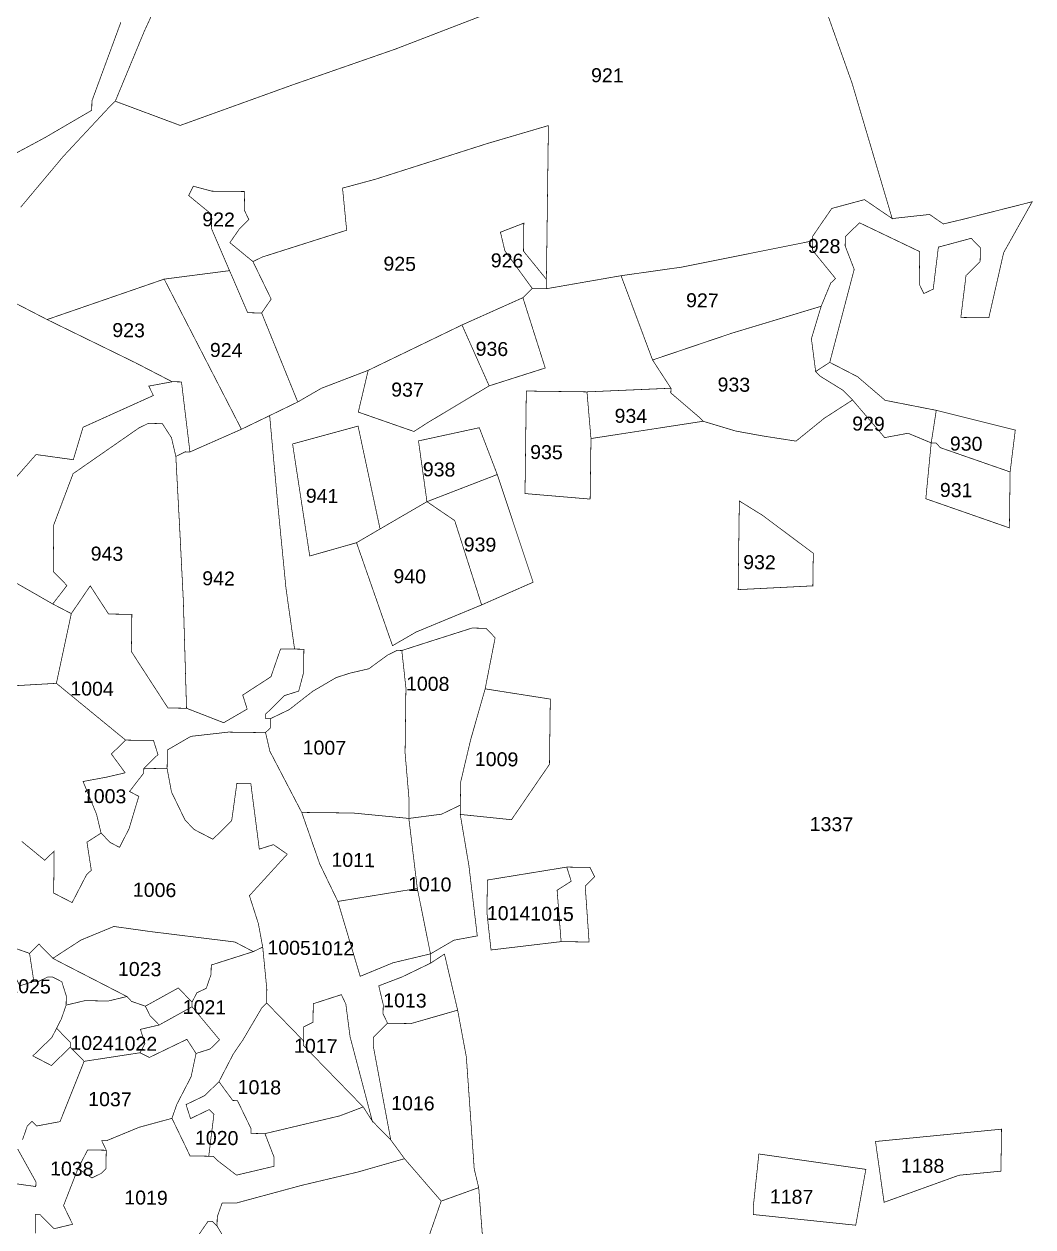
# Model space of a CAD drawing. Header units: metres. Extents: x 259278 to 277237, y 2171369 to 2185379.
# Drawn here: x 269027 to 269885, y 2173847 to 2174870 of the extents above; entities that cross this region are included whole.
import ezdxf

# ---------------------------------------------------------------- set-up
doc = ezdxf.new("R2010")
doc.units = ezdxf.units.M
doc.header["$MEASUREMENT"] = 0
doc.layers.add('SURVEY NO.', color=7, linetype='Continuous')
doc.layers.add('SURVEY PLOT BOUNDARY', color=35, linetype='Continuous')
doc.styles.add('PDF Arial', font='arial.ttf')

msp = doc.modelspace()

# ---------------------------------------------------------------- linework, layer by layer
at = {"layer": 'SURVEY PLOT BOUNDARY', "lineweight": 18, "const_width": 0.595}
for points in [[(269104.6, 2174804.5), (269129.1, 2174863.6), (269145.4, 2174899.1), (269169.7, 2174934.5), (269181.5, 2174926.4), (269204.9, 2174898.3), (269244.9, 2174921.6), (269260.8, 2174925.4), (269260.7, 2174921.4), (269276.7, 2174929.1), (269340.4, 2174948.1), (269372.2, 2174955.6), (269479.6, 2174986), (269478.5, 2174898.7), (269422.7, 2174879.6), (269343, 2174848.9), (269255.4, 2174818.4), (269159.8, 2174783.9)], [(269399.5, 2174614.2), (269319.7, 2174575.6), (269279.8, 2174560.3), (269259.8, 2174548.7), (269229.1, 2174624.4), (269237.2, 2174636.2), (269221.7, 2174668.1), (269229.7, 2174672), (269301.4, 2174694.8), (269297.9, 2174730.6), (269325.7, 2174738.1), (269421.3, 2174768.6), (269473, 2174783.8), (269471.3, 2174653), (269451.8, 2174677), (269452.1, 2174700.8), (269432.2, 2174693.1), (269436, 2174677.2), (269459.3, 2174645.2), (269451.3, 2174637.4)], [(269229.1, 2174624.4), (269217.2, 2174624.6), (269201.8, 2174660.4), (269186.4, 2174696.3), (269186.6, 2174708.2), (269167, 2174724.3), (269171, 2174732.2), (269186.8, 2174728), (269214.6, 2174727.7), (269214.4, 2174711.8), (269218.2, 2174703.8), (269210.2, 2174696), (269202.1, 2174684.2), (269221.7, 2174668.1), (269237.2, 2174636.2)], [(269765.4, 2174704.7), (269797.2, 2174708.2), (269808.9, 2174700.1), (269824.9, 2174703.9), (269884.5, 2174719), (269860.2, 2174675.7), (269847.6, 2174620.3), (269823.8, 2174620.6), (269828.2, 2174656.3), (269840.2, 2174668), (269840.4, 2174679.9), (269832.6, 2174687.9), (269804.7, 2174680.4), (269800.3, 2174644.7), (269792.3, 2174640.9), (269788.5, 2174648.8), (269788.6, 2174660.7), (269788.8, 2174676.6), (269737.6, 2174701.1), (269725.5, 2174689.3), (269725.4, 2174681.4), (269733.1, 2174661.5), (269712.3, 2174582.4), (269700.3, 2174574.6), (269696.7, 2174602.5), (269705, 2174630.1), (269713.1, 2174649.8), (269717.2, 2174653.7), (269697.6, 2174677.8), (269697.7, 2174685.7), (269697.8, 2174689.7), (269714, 2174713.3), (269741.8, 2174720.8)], [(269471.3, 2174653), (269471.2, 2174645), (269467.3, 2174645.1), (269459.3, 2174645.2), (269436, 2174677.2), (269432.2, 2174693.1), (269452.1, 2174700.8), (269451.8, 2174677)], [(269705, 2174630.1), (269629.3, 2174607.3), (269561.6, 2174584.4), (269534.8, 2174656.1), (269586.4, 2174663.4), (269697.7, 2174685.7), (269697.6, 2174677.8), (269717.2, 2174653.7), (269713.1, 2174649.8)], [(269211.9, 2174525.5), (269168.1, 2174506.2), (269160.9, 2174565.8), (269153, 2174565.9), (269121.5, 2174582.2), (269046.6, 2174618.8), (269146.2, 2174653.2)], [(269259.8, 2174548.7), (269235.9, 2174537.1), (269211.9, 2174525.5), (269146.2, 2174653.2), (269201.8, 2174660.4), (269217.2, 2174624.6), (269229.1, 2174624.4)], [(269046.6, 2174618.8), (269121.5, 2174582.2), (269153, 2174565.9), (269133.1, 2174562.2), (269137, 2174554.2), (269077.2, 2174527.2), (269068.9, 2174499.6), (269037.2, 2174504), (269013.1, 2174476.5), (269009.2, 2174484.5), (268985.4, 2174484.8), (268981.6, 2174496.8), (268974.4, 2174548.4), (268946.7, 2174552.7), (268918.9, 2174553.1), (268943.2, 2174588.5), (268947.7, 2174636), (268983.6, 2174651.4)], [(269422.6, 2174562.4), (269399.5, 2174614.2), (269451.3, 2174637.4), (269470.3, 2174577.6)], [(269700.3, 2174574.6), (269704.2, 2174570.6), (269723.8, 2174558.5), (269731.7, 2174550.4), (269707.7, 2174534.9), (269683.6, 2174515.4), (269655.9, 2174519.7), (269632.2, 2174524), (269604.6, 2174532.3), (269600.6, 2174536.3), (269577.1, 2174556.4), (269577.2, 2174560.4), (269561.6, 2174584.4), (269629.3, 2174607.3), (269705, 2174630.1), (269696.7, 2174602.5)], [(269319.7, 2174575.6), (269399.5, 2174614.2), (269422.6, 2174562.4), (269370.6, 2174531.3), (269358.6, 2174523.6), (269311.3, 2174540.1)], [(269731.7, 2174550.4), (269723.8, 2174558.5), (269704.2, 2174570.6), (269700.3, 2174574.6), (269712.3, 2174582.4), (269735.9, 2174570.2), (269759.4, 2174550.1), (269802.9, 2174541.6), (269798.6, 2174513.9), (269778.9, 2174522.1), (269759, 2174518.4)], [(269509.2, 2174517.6), (269508.5, 2174466.1), (269453.1, 2174470.8), (269454.2, 2174558), (269505.8, 2174557.3)], [(269577.2, 2174560.4), (269577.1, 2174556.4), (269600.6, 2174536.3), (269604.6, 2174532.3), (269509.2, 2174517.6), (269505.8, 2174557.3)], [(269865.7, 2174489.2), (269806.5, 2174509.8), (269802.6, 2174513.8), (269798.6, 2174513.9), (269802.9, 2174541.6), (269870.1, 2174524.8)], [(269156.1, 2174502.4), (269159.3, 2174442.9), (269162.5, 2174379.4), (269165.2, 2174288.2), (269149.4, 2174288.4), (269118.3, 2174336.4), (269118.7, 2174368.1), (269098.9, 2174368.3), (269083.3, 2174392.3), (269067.2, 2174368.7), (269051.4, 2174376.9), (269063.5, 2174392.6), (269051.8, 2174404.6), (269052.3, 2174444.3), (269068.7, 2174487.7), (269124.7, 2174526.6), (269132.7, 2174530.5), (269144.6, 2174530.3), (269152.4, 2174518.3)], [(269257.1, 2174338.5), (269245.2, 2174338.7), (269237, 2174315), (269225, 2174307.2), (269213, 2174299.4), (269216.8, 2174287.5), (269196.8, 2174275.9), (269165.2, 2174288.2), (269162.5, 2174379.4), (269159.3, 2174442.9), (269156.1, 2174502.4), (269164.1, 2174506.3), (269168.1, 2174506.2), (269211.9, 2174525.5), (269235.9, 2174537.1), (269242.8, 2174461.6), (269249.8, 2174390.2)], [(269329.8, 2174440.7), (269309.8, 2174429), (269270, 2174417.7), (269255.4, 2174513), (269311.1, 2174528.2)], [(269460, 2174395.4), (269429.5, 2174487), (269414.2, 2174526.8), (269362.5, 2174515.6), (269369.7, 2174463.9), (269329.8, 2174440.7), (269311.1, 2174528.2), (269255.4, 2174513), (269270, 2174417.7), (269309.8, 2174429), (269340.4, 2174341.4), (269360.4, 2174353), (269416.2, 2174376.1)], [(269429.5, 2174487), (269369.7, 2174463.9), (269362.5, 2174515.6), (269414.2, 2174526.8)], [(269865.7, 2174489.2), (269865.1, 2174441.6), (269794, 2174466.4), (269798.6, 2174513.9), (269802.6, 2174513.8), (269806.5, 2174509.8)], [(269369.7, 2174463.9), (269429.5, 2174487), (269460, 2174395.4), (269416.2, 2174376.1), (269393.3, 2174447.8)], [(269309.8, 2174429), (269329.8, 2174440.7), (269369.7, 2174463.9), (269393.3, 2174447.8), (269416.2, 2174376.1), (269360.4, 2174353), (269340.4, 2174341.4)], [(269635.4, 2174464.5), (269655.1, 2174452.3), (269698.3, 2174420), (269697.9, 2174392.3), (269634.4, 2174389.1)], [(269655.1, 2174452.3), (269635.4, 2174464.5), (269634.4, 2174389.1), (269697.9, 2174392.3), (269698.3, 2174420)], [(269051.4, 2174376.9), (269067.2, 2174368.7), (269054.5, 2174309.4), (268999, 2174306.2), (268998.8, 2174294.3), (268994.7, 2174286.4), (268978.9, 2174290.6), (268955.2, 2174298.8), (268947.3, 2174298.9), (268931.5, 2174299.1), (268943.8, 2174330.7), (268936, 2174346.7), (268932.2, 2174354.6), (268932.3, 2174366.5), (268944.1, 2174354.5), (268964, 2174362.2), (268964.1, 2174366.1), (268964.2, 2174374.1), (268972.3, 2174393.8), (268992.2, 2174393.5), (268992.4, 2174409.4), (269016.2, 2174413), (269016, 2174397.2)], [(269165.2, 2174288.2), (269196.8, 2174275.9), (269216.8, 2174287.5), (269213, 2174299.4), (269225, 2174307.2), (269237, 2174315), (269245.2, 2174338.7), (269257.1, 2174338.5), (269265, 2174338.4), (269264.8, 2174318.6), (269260.6, 2174302.8), (269248.6, 2174299), (269232.6, 2174283.3), (269232.5, 2174279.4), (269236.5, 2174279.3), (269236.4, 2174271.4), (269232.4, 2174267.5), (269228.4, 2174267.5), (269200.7, 2174267.9), (269168.9, 2174264.3), (269148.9, 2174252.7), (269148.7, 2174236.8), (269128.9, 2174237.1), (269140.9, 2174248.8), (269137.1, 2174260.8), (269113.4, 2174261.1), (269054.5, 2174309.4), (269067.2, 2174368.7), (269083.3, 2174392.3), (269098.9, 2174368.3), (269118.7, 2174368.1), (269118.3, 2174336.4), (269149.4, 2174288.4)], [(269419.2, 2174304.7), (269406.8, 2174261.2), (269398.4, 2174225.6), (269398.1, 2174205.8), (269382.1, 2174198.1), (269354.3, 2174194.5), (269354.5, 2174210.4), (269351.1, 2174250.1), (269351.8, 2174305.6), (269348.3, 2174337.3), (269372.2, 2174345), (269408, 2174356.4), (269419.9, 2174356.2), (269427.7, 2174348.2)], [(269354.3, 2174194.5), (269306.8, 2174199.1), (269263.2, 2174199.6), (269236.1, 2174251.6), (269232.4, 2174267.5), (269236.4, 2174271.4), (269236.5, 2174279.3), (269252.5, 2174287), (269272.5, 2174302.6), (269292.5, 2174314.3), (269304.4, 2174318.1), (269320.3, 2174321.8), (269336.3, 2174333.5), (269344.3, 2174337.4), (269348.3, 2174337.3), (269351.8, 2174305.6), (269351.1, 2174250.1), (269354.5, 2174210.4)], [(269398.1, 2174205.8), (269398.4, 2174225.6), (269406.8, 2174261.2), (269419.2, 2174304.7), (269474.6, 2174296), (269473.9, 2174240.5), (269441.6, 2174193.4), (269398, 2174197.9)], [(269230, 2174085.1), (269226.3, 2174105), (269218.7, 2174128.8), (269250.9, 2174164.1), (269239.1, 2174172.2), (269227.1, 2174168.4), (269219.9, 2174224), (269208, 2174224.2), (269203.6, 2174192.5), (269187.6, 2174176.8), (269171.8, 2174185), (269164, 2174193), (269152.4, 2174217), (269148.7, 2174236.8), (269148.9, 2174252.7), (269168.9, 2174264.3), (269200.7, 2174267.9), (269228.4, 2174267.5), (269232.4, 2174267.5), (269236.1, 2174251.6), (269263.2, 2174199.6), (269278.5, 2174155.8), (269293.9, 2174123.9), (269312.9, 2174060.2), (269340.8, 2174071.7), (269372.7, 2174079.3), (269372.6, 2174071.3), (269348.6, 2174059.7), (269328.7, 2174052.1), (269332.5, 2174036.2), (269332.4, 2174028.2), (269336.2, 2174020.3), (269324.2, 2174008.5), (269324.1, 2174000.6), (269338.9, 2173921.1), (269323.2, 2173937.1), (269304.3, 2174008.8), (269300.7, 2174036.6), (269296.9, 2174044.6), (269273, 2174036.9), (269272.8, 2174021.1), (269264.8, 2174017.2), (269264.7, 2174005.3), (269233.4, 2174037.5), (269233.5, 2174049.3)], [(269092.5, 2174182), (269088.7, 2174198), (269077.2, 2174225.9), (269097.1, 2174229.6), (269113, 2174233.3), (269101.3, 2174249.3), (269113.4, 2174261.1), (269137.1, 2174260.8), (269140.9, 2174248.8), (269128.9, 2174237.1), (269128.8, 2174233.1), (269116.7, 2174217.4), (269124.6, 2174213.3), (269116.3, 2174185.7), (269108.2, 2174169.9), (269100.3, 2174174)], [(269398, 2174197.9), (269405.4, 2174154.2), (269412.5, 2174094.6), (269392.6, 2174090.9), (269372.7, 2174079.3), (269361.5, 2174134.9), (269354.3, 2174194.5), (269382.1, 2174198.1), (269398.1, 2174205.8)], [(269354.3, 2174194.5), (269361.5, 2174134.9), (269293.9, 2174123.9), (269278.5, 2174155.8), (269263.2, 2174199.6), (269306.8, 2174199.1)], [(269483.8, 2174089.7), (269424.2, 2174082.6), (269420.7, 2174114.3), (269421.1, 2174142.1), (269488.6, 2174153.1), (269492.4, 2174141.1), (269480.4, 2174133.4)], [(269420.7, 2174114.3), (269424.2, 2174082.6), (269483.8, 2174089.7), (269507.6, 2174089.4), (269504.3, 2174137), (269512.3, 2174144.9), (269508.4, 2174152.8), (269488.6, 2174153.1), (269421.1, 2174142.1)], [(269507.6, 2174089.4), (269483.8, 2174089.7), (269480.4, 2174133.4), (269492.4, 2174141.1), (269488.6, 2174153.1), (269508.4, 2174152.8), (269512.3, 2174144.9), (269504.3, 2174137)], [(269372.7, 2174079.3), (269340.8, 2174071.7), (269312.9, 2174060.2), (269293.9, 2174123.9), (269361.5, 2174134.9)], [(269222, 2174081.2), (269186.2, 2174069.8), (269186.1, 2174061.9), (269182, 2174050), (269174, 2174046.2), (269169.9, 2174038.3), (269158.2, 2174050.3), (269130.2, 2174034.8), (269118.4, 2174038.9), (269114.5, 2174043), (269090.8, 2174055.2), (269059.3, 2174071.4), (269051.5, 2174075.5), (269075.5, 2174091.1), (269103.4, 2174102.6), (269135, 2174098.2), (269206.3, 2174089.4)], [(269031.7, 2174079.7), (269035.3, 2174055.9), (269023.4, 2174052.1), (269015.7, 2174068), (269015.7, 2174072), (269019.9, 2174083.9)], [(269051.5, 2174075.5), (269059.3, 2174071.4), (269090.8, 2174055.2), (269114.5, 2174043), (269098.6, 2174039.2), (269078.7, 2174039.5), (269062.8, 2174035.7), (269062.9, 2174043.6), (269059.1, 2174055.6), (269051.3, 2174059.6), (269047.3, 2174059.7), (269039.3, 2174055.8), (269035.3, 2174055.9), (269031.7, 2174079.7), (269039.7, 2174087.6)], [(269192.8, 2173970.6), (269188.8, 2173966.7), (269180.8, 2173958.8), (269164.8, 2173951.1), (269168.6, 2173939.2), (269184.6, 2173946.9), (269188.5, 2173942.9), (269184.1, 2173907.2), (269168.2, 2173907.4), (269164.4, 2173915.4), (269152.8, 2173939.4), (269156.9, 2173951.2), (269169.1, 2173974.8), (269173.3, 2173994.6), (269185.3, 2173998.4), (269193.3, 2174006.2), (269169.9, 2174034.3), (269169.9, 2174038.3), (269174, 2174046.2), (269182, 2174050), (269186.1, 2174061.9), (269186.2, 2174069.8), (269222, 2174081.2), (269230, 2174085.1), (269233.5, 2174049.3), (269233.4, 2174037.5), (269229.3, 2174033.5), (269213.1, 2174006), (269205, 2173994.2)], [(269336.2, 2174020.3), (269332.4, 2174028.2), (269332.5, 2174036.2), (269328.7, 2174052.1), (269348.6, 2174059.7), (269372.6, 2174071.3), (269384.6, 2174079.1), (269395.8, 2174031.4), (269356, 2174020)], [(269169.9, 2174034.3), (269141.9, 2174018.8), (269134.1, 2174026.8), (269130.2, 2174034.8), (269158.2, 2174050.3), (269169.9, 2174038.3)], [(269130.2, 2174034.8), (269134.1, 2174026.8), (269141.9, 2174018.8), (269126, 2174015.1), (269129.8, 2174003.1), (269125.7, 2173995.2), (269078.1, 2173987.9), (269070.3, 2173996), (269066.3, 2174000), (269066.4, 2174003.9), (269054.7, 2174016), (269058.7, 2174023.9), (269062.8, 2174035.7), (269078.7, 2174039.5), (269098.6, 2174039.2), (269114.5, 2174043), (269118.4, 2174038.9)], [(269323.2, 2173937.1), (269315.5, 2173949.1), (269264.6, 2174001.4), (269264.7, 2174005.3), (269264.8, 2174017.2), (269272.8, 2174021.1), (269273, 2174036.9), (269296.9, 2174044.6), (269300.7, 2174036.6), (269304.3, 2174008.8)], [(269173.3, 2173994.6), (269165.5, 2174006.6), (269133.6, 2173991.2), (269125.7, 2173995.2), (269129.8, 2174003.1), (269126, 2174015.1), (269141.9, 2174018.8), (269169.9, 2174034.3), (269193.3, 2174006.2), (269185.3, 2173998.4)], [(269264.7, 2174005.3), (269264.6, 2174001.4), (269315.5, 2173949.1), (269295.5, 2173941.5), (269231.9, 2173926.4), (269220, 2173926.6), (269220.1, 2173930.6), (269208.5, 2173954.5), (269204.5, 2173954.6), (269192.8, 2173970.6), (269205, 2173994.2), (269213.1, 2174006), (269229.3, 2174033.5), (269233.4, 2174037.5)], [(269338.9, 2173921.1), (269324.1, 2174000.6), (269324.2, 2174008.5), (269336.2, 2174020.3), (269356, 2174020), (269395.8, 2174031.4), (269403.2, 2173991.6), (269409.9, 2173896.4), (269413.7, 2173880.5), (269381.8, 2173869), (269350.6, 2173905.1)], [(269066.3, 2174000), (269050.3, 2173984.3), (269034.5, 2173992.5), (269038.5, 2173996.4), (269050.6, 2174008.1), (269054.7, 2174016), (269066.4, 2174003.9)], [(269184.1, 2173907.2), (269188.5, 2173942.9), (269184.6, 2173946.9), (269168.6, 2173939.2), (269164.8, 2173951.1), (269180.8, 2173958.8), (269188.8, 2173966.7), (269192.8, 2173970.6), (269204.5, 2173954.6), (269208.5, 2173954.5), (269220.1, 2173930.6), (269220, 2173926.6), (269231.9, 2173926.4), (269239.6, 2173906.5), (269239.5, 2173898.6), (269207.7, 2173891.1), (269192, 2173903.2), (269188, 2173907.2)], [(269751.2, 2173919.7), (269858.4, 2173930.2), (269857.9, 2173894.5), (269822.2, 2173891), (269758.5, 2173868)], [(269751.2, 2173919.7), (269758.5, 2173868), (269822.2, 2173891), (269857.9, 2173894.5), (269858.4, 2173930.2)], [(269096.9, 2173912.3), (269096.7, 2173896.5), (269092.7, 2173892.6), (269084.7, 2173888.7), (269072.9, 2173896.8), (269081.1, 2173912.5)], [(269647.3, 2173857.6), (269647.4, 2173865.5), (269652, 2173909.1), (269743, 2173896), (269734.4, 2173848.5)], [(269743, 2173896), (269652, 2173909.1), (269647.4, 2173865.5), (269647.3, 2173857.6), (269734.4, 2173848.5)], [(269381.8, 2173869), (269365.3, 2173821.6), (269369.2, 2173813.6), (269364.9, 2173785.9), (269352.8, 2173770.2), (269329.3, 2173790.3), (269321.3, 2173786.5), (269316.8, 2173746.9), (269324.6, 2173738.9), (269308.4, 2173711.3), (269304.3, 2173703.4), (269268.7, 2173707.9), (269260.9, 2173719.9), (269253.3, 2173743.7), (269234, 2173779.7), (269214.6, 2173811.7), (269210.6, 2173815.7), (269191.2, 2173847.7), (269191.3, 2173855.6), (269195.5, 2173867.4), (269207.3, 2173867.3), (269263.1, 2173882.4), (269310.8, 2173893.7), (269350.6, 2173905.1)], [(269359.9, 2173706.7), (269308.4, 2173711.3), (269324.6, 2173738.9), (269316.8, 2173746.9), (269321.3, 2173786.5), (269329.3, 2173790.3), (269352.8, 2173770.2), (269364.9, 2173785.9), (269369.2, 2173813.6), (269365.3, 2173821.6), (269381.8, 2173869), (269413.7, 2173880.5), (269420.5, 2173793.1), (269388.7, 2173785.6), (269356.5, 2173750.3)], [(269191.2, 2173847.7), (269210.6, 2173815.7), (269214.6, 2173811.7), (269194.5, 2173792.1), (269182.9, 2173816), (269175.2, 2173832), (269175.3, 2173839.9), (269183.4, 2173851.7), (269187.3, 2173851.7)]]:
    msp.add_lwpolyline(points, close=True, dxfattribs=at)
for points in [[(269109.4, 2174871.8), (269084.7, 2174804.7), (269084.6, 2174796.8), (269044.7, 2174773.5), (269008.8, 2174754.2), (268977.1, 2174762.5), (268930.6, 2174838.5), (268960, 2174965)], [(269681.5, 2174959.5), (269731.2, 2174820.1), (269765.4, 2174704.7), (269741.8, 2174720.8), (269714, 2174713.3), (269697.8, 2174689.7), (269697.7, 2174685.7), (269586.4, 2174663.4), (269534.8, 2174656.1), (269471.2, 2174645), (269471.3, 2174653), (269473, 2174783.8), (269421.3, 2174768.6), (269325.7, 2174738.1), (269297.9, 2174730.6), (269301.4, 2174694.8), (269229.7, 2174672), (269221.7, 2174668.1), (269202.1, 2174684.2), (269210.2, 2174696), (269218.2, 2174703.8), (269214.4, 2174711.8), (269214.6, 2174727.7), (269186.8, 2174728), (269171, 2174732.2), (269167, 2174724.3), (269186.6, 2174708.2), (269186.4, 2174696.3), (269201.8, 2174660.4), (269146.2, 2174653.2), (269046.6, 2174618.8), (268983.6, 2174651.4)], [(269420.5, 2173793.1), (269413.7, 2173880.5), (269409.9, 2173896.4), (269403.2, 2173991.6), (269395.8, 2174031.4), (269384.6, 2174079.1), (269372.6, 2174071.3), (269372.7, 2174079.3), (269392.6, 2174090.9), (269412.5, 2174094.6), (269405.4, 2174154.2), (269398, 2174197.9), (269441.6, 2174193.4), (269473.9, 2174240.5), (269474.6, 2174296), (269419.2, 2174304.7), (269427.7, 2174348.2), (269419.9, 2174356.2), (269408, 2174356.4), (269372.2, 2174345), (269348.3, 2174337.3), (269344.3, 2174337.4), (269336.3, 2174333.5), (269320.3, 2174321.8), (269304.4, 2174318.1), (269292.5, 2174314.3), (269272.5, 2174302.6), (269252.5, 2174287), (269236.5, 2174279.3), (269232.5, 2174279.4), (269232.6, 2174283.3), (269248.6, 2174299), (269260.6, 2174302.8), (269264.8, 2174318.6), (269265, 2174338.4), (269257.1, 2174338.5), (269249.8, 2174390.2), (269242.8, 2174461.6), (269235.9, 2174537.1), (269259.8, 2174548.7), (269279.8, 2174560.3), (269319.7, 2174575.6), (269311.3, 2174540.1), (269358.6, 2174523.6), (269370.6, 2174531.3), (269422.6, 2174562.4), (269470.3, 2174577.6), (269451.3, 2174637.4), (269459.3, 2174645.2), (269467.3, 2174645.1), (269471.2, 2174645), (269534.8, 2174656.1), (269561.6, 2174584.4), (269577.2, 2174560.4), (269505.8, 2174557.3), (269454.2, 2174558), (269453.1, 2174470.8), (269508.5, 2174466.1), (269509.2, 2174517.6), (269604.6, 2174532.3), (269632.2, 2174524), (269655.9, 2174519.7), (269683.6, 2174515.4), (269707.7, 2174534.9), (269731.7, 2174550.4), (269759, 2174518.4), (269778.9, 2174522.1), (269798.6, 2174513.9), (269794, 2174466.4), (269865.1, 2174441.6), (269865.7, 2174489.2), (269870.1, 2174524.8), (269802.9, 2174541.6), (269759.4, 2174550.1), (269735.9, 2174570.2), (269712.3, 2174582.4), (269733.1, 2174661.5), (269725.4, 2174681.4), (269725.5, 2174689.3), (269737.6, 2174701.1), (269788.8, 2174676.6), (269788.6, 2174660.7), (269788.5, 2174648.8), (269792.3, 2174640.9), (269800.3, 2174644.7), (269804.7, 2174680.4), (269832.6, 2174687.9), (269840.4, 2174679.9), (269840.2, 2174668), (269828.2, 2174656.3), (269823.8, 2174620.6), (269847.6, 2174620.3), (269860.2, 2174675.7), (269884.5, 2174719), (269824.9, 2174703.9), (269808.9, 2174700.1), (269797.2, 2174708.2), (269765.4, 2174704.7), (269731.2, 2174820.1), (269681.5, 2174959.5)], [(269145.4, 2174899.1), (269129.1, 2174863.6), (269104.6, 2174804.5), (269100.5, 2174800.6), (269060.3, 2174757.5), (269024.1, 2174714.3)], [(269024.1, 2174714.3), (269060.3, 2174757.5), (269100.5, 2174800.6), (269104.6, 2174804.5), (269159.8, 2174783.9), (269255.4, 2174818.4), (269343, 2174848.9), (269422.7, 2174879.6)], [(269008.8, 2174754.2), (269044.7, 2174773.5), (269084.6, 2174796.8), (269084.7, 2174804.7), (269109.4, 2174871.8)], [(269013.1, 2174476.5), (269037.2, 2174504), (269068.9, 2174499.6), (269077.2, 2174527.2), (269137, 2174554.2), (269133.1, 2174562.2), (269153, 2174565.9), (269160.9, 2174565.8), (269168.1, 2174506.2), (269164.1, 2174506.3), (269156.1, 2174502.4), (269152.4, 2174518.3), (269144.6, 2174530.3), (269132.7, 2174530.5), (269124.7, 2174526.6), (269068.7, 2174487.7), (269052.3, 2174444.3), (269051.8, 2174404.6), (269063.5, 2174392.6), (269051.4, 2174376.9), (269016, 2174397.2)], [(268999, 2174306.2), (269054.5, 2174309.4), (269113.4, 2174261.1), (269101.3, 2174249.3), (269113, 2174233.3), (269097.1, 2174229.6), (269077.2, 2174225.9), (269088.7, 2174198), (269092.5, 2174182), (269080.5, 2174174.3), (269084.2, 2174150.4), (269080.1, 2174146.5), (269067.9, 2174122.9), (269052.2, 2174131), (269052.6, 2174166.7), (269044.6, 2174158.9), (269025, 2174175)], [(269025, 2174175), (269044.6, 2174158.9), (269052.6, 2174166.7), (269052.2, 2174131), (269067.9, 2174122.9), (269080.1, 2174146.5), (269084.2, 2174150.4), (269080.5, 2174174.3), (269092.5, 2174182), (269100.3, 2174174), (269108.2, 2174169.9), (269116.3, 2174185.7), (269124.6, 2174213.3), (269116.7, 2174217.4), (269128.8, 2174233.1), (269128.9, 2174237.1), (269148.7, 2174236.8), (269152.4, 2174217), (269164, 2174193), (269171.8, 2174185), (269187.6, 2174176.8), (269203.6, 2174192.5), (269208, 2174224.2), (269219.9, 2174224), (269227.1, 2174168.4), (269239.1, 2174172.2), (269250.9, 2174164.1), (269218.7, 2174128.8), (269226.3, 2174105), (269230, 2174085.1), (269222, 2174081.2), (269206.3, 2174089.4), (269135, 2174098.2), (269103.4, 2174102.6), (269075.5, 2174091.1), (269051.5, 2174075.5), (269039.7, 2174087.6), (269031.7, 2174079.7), (269019.9, 2174083.9)], [(269023.4, 2174052.1), (269035.3, 2174055.9), (269039.3, 2174055.8), (269047.3, 2174059.7), (269051.3, 2174059.6), (269059.1, 2174055.6), (269062.9, 2174043.6), (269062.8, 2174035.7), (269058.7, 2174023.9), (269054.7, 2174016), (269050.6, 2174008.1), (269038.5, 2173996.4), (269034.5, 2173992.5), (269050.3, 2173984.3), (269066.3, 2174000), (269070.3, 2173996), (269078.1, 2173987.9), (269057.6, 2173936.6), (269037.7, 2173932.9), (269033.8, 2173936.9), (269029.8, 2173933), (269025.7, 2173921.2)], [(269025.7, 2173921.2), (269029.8, 2173933), (269033.8, 2173936.9), (269037.7, 2173932.9), (269057.6, 2173936.6), (269078.1, 2173987.9), (269125.7, 2173995.2), (269133.6, 2173991.2), (269165.5, 2174006.6), (269173.3, 2173994.6), (269169.1, 2173974.8), (269156.9, 2173951.2), (269152.8, 2173939.4), (269124.9, 2173931.8), (269097, 2173920.3), (269093.1, 2173920.3), (269096.9, 2173912.3), (269081.1, 2173912.5), (269072.9, 2173896.8), (269060.6, 2173865.2), (269068.3, 2173849.3), (269052.4, 2173845.5), (269040.7, 2173857.5), (269036.7, 2173857.6), (269036.7, 2173853.6), (269036.5, 2173841.7)], [(269036.5, 2173841.7), (269036.7, 2173853.6), (269036.7, 2173857.6), (269040.7, 2173857.5), (269052.4, 2173845.5), (269068.3, 2173849.3), (269060.6, 2173865.2), (269072.9, 2173896.8), (269084.7, 2173888.7), (269092.7, 2173892.6), (269096.7, 2173896.5), (269096.9, 2173912.3), (269093.1, 2173920.3), (269097, 2173920.3), (269124.9, 2173931.8), (269152.8, 2173939.4), (269164.4, 2173915.4), (269168.2, 2173907.4), (269184.1, 2173907.2), (269188, 2173907.2), (269192, 2173903.2), (269207.7, 2173891.1), (269239.5, 2173898.6), (269239.6, 2173906.5), (269231.9, 2173926.4), (269295.5, 2173941.5), (269315.5, 2173949.1), (269323.2, 2173937.1), (269338.9, 2173921.1), (269350.6, 2173905.1), (269310.8, 2173893.7), (269263.1, 2173882.4), (269207.3, 2173867.3), (269195.5, 2173867.4), (269191.3, 2173855.6), (269191.2, 2173847.7), (269187.3, 2173851.7), (269183.4, 2173851.7), (269175.3, 2173839.9)], [(269005.4, 2173885.8), (269037, 2173881.4), (269037.1, 2173885.4), (269021.6, 2173913.3)], [(269021.6, 2173913.3), (269037.1, 2173885.4), (269037, 2173881.4), (269005.4, 2173885.8)]]:
    msp.add_lwpolyline(points, dxfattribs=at)

# ---------------------------------------------------------------- texts
at = {"layer": 'SURVEY NO.', "char_height": 11.89, "attachment_point": 7, "rotation": 359.2544, "style": 'PDF Arial'}
for s, insert in [('921', (269509.2, 2174820.6)), ('922', (269178.5, 2174698)), ('928', (269693.6, 2174675.4)), ('926', (269423.9, 2174663.1)), ('925', (269332.6, 2174660.3)), ('927', (269590, 2174629.2)), ('923', (269102, 2174603.8)), ('924', (269185, 2174586.9)), ('936', (269411, 2174587.9)), ('937', (269339.2, 2174553.2)), ('933', (269616.8, 2174557.5)), ('934', (269529.2, 2174530.9)), ('929', (269731.3, 2174524.3)), ('935', (269457.4, 2174500.1)), ('930', (269814.4, 2174507.3)), ('938', (269366.1, 2174485.4)), ('931', (269805.9, 2174467.8)), ('941', (269266.6, 2174462.9)), ('939', (269400.9, 2174421.5)), ('943', (269083.6, 2174413.7)), ('932', (269638.6, 2174406.5)), ('942', (269178.5, 2174392.7)), ('940', (269341.1, 2174394.5)), ('1004', (269066.3, 2174299)), ('1008', (269351.8, 2174303.2)), ('1007', (269263.9, 2174248.8)), ('1009', (269410.4, 2174239)), ('1003', (269077, 2174207.6)), ('1337', (269695.2, 2174183.7)), ('1011', (269288.4, 2174153.3)), ('1010', (269353.5, 2174132.6)), ('1006', (269119.5, 2174127.8)), ('10141015', (269420.6, 2174108)), ('10051012', (269233.9, 2174078.7)), ('1023', (269106.8, 2174060.5)), ('10261025', (268975.8, 2174046.3)), ('1021', (269161.9, 2174028.1)), ('1013', (269332.4, 2174033.8)), ('10241022', (269066.3, 2173997.6)), ('1017', (269256.6, 2173995.1)), ('1018', (269208.6, 2173960)), ('1037', (269081.5, 2173949.8)), ('1016', (269339.2, 2173946.4)), ('1020', (269172.3, 2173916.9)), ('1038', (269049.1, 2173890.7)), ('1188', (269772.7, 2173893.2)), ('1019', (269112.2, 2173866.1)), ('1187', (269661.3, 2173866.9))]:
    msp.add_mtext(s, dxfattribs=dict(at, insert=insert))

doc.saveas('drawing.dxf')
